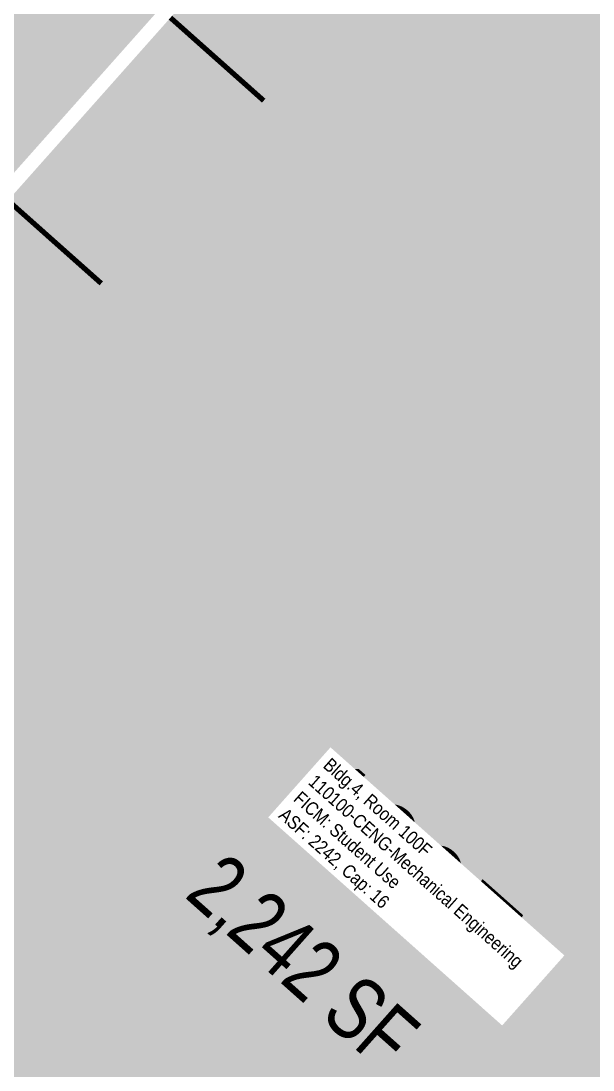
# Model space of a CAD drawing. Header units: inches. Extents: x 69199327 to 69201392, y 27695932 to 27697963.
# Drawn here: x 69200137.4 to 69200302.3, y 27697045.3 to 27697347.7 of the extents above; entities that cross this region are included whole.
import ezdxf
from ezdxf.enums import TextEntityAlignment as Align

# ---------------------------------------------------------------- set-up
doc = ezdxf.new("R2010")
doc.units = ezdxf.units.IN
doc.header["$LTSCALE"] = 10
doc.header["$MEASUREMENT"] = 0
for name, color, linetype in [('A-DOOR', 2, 'CONTINUOUS'), ('A-IDEN-CNUM', 7, 'CONTINUOUS'), ('A-IDEN-RNUM', 7, 'CONTINUOUS'), ('A-IDEN-SNUM', 4, 'CONTINUOUS'), ('A-IDEN-VNUM', 4, 'CONTINUOUS'), ('AREA-TEXT', 3, 'CONTINUOUS'), ('Rooms-Category-Color', 7, 'CONTINUOUS'), ('Rooms-College-Color', 7, 'CONTINUOUS'), ('Rooms-Department-Color', 7, 'CONTINUOUS'), ('Rooms-Division-Color', 7, 'CONTINUOUS'), ('Rooms-Information', 7, 'CONTINUOUS')]:
    doc.layers.add(name, color=color, linetype=linetype)
doc.styles.add('CP_AREA', font='arial.ttf', dxfattribs={"height": 15})
doc.styles.add('CP_ROOMSNUMBER', font='arial.ttf', dxfattribs={"height": 1})
doc.styles.add('CP_ROOMVNUMBER', font='arial.ttf', dxfattribs={"width": 0.85, "height": 0.075})

msp = doc.modelspace()

# ---------------------------------------------------------------- hatches: boundary and pattern name
at = {"layer": 'Rooms-Category-Color', "true_color": 0xfbafa2}
msp.add_hatch(color=21, dxfattribs=at).paths.add_polyline_path([(69200235.9, 27696797.07), (69199931.05, 27697068.16), (69200205.56, 27697376.91), (69200230.22, 27697354.98), (69200272.75, 27697402.81), (69200162.15, 27697501.16), (69200225.95, 27697572.9), (69200178.12, 27697615.43), (69200202.04, 27697642.33), (69200249.87, 27697599.8), (69200279.11, 27697632.68), (69200142.36, 27697754.29), (69200135.71, 27697746.81), (69200103.58, 27697775.39), (69200141.79, 27697818.36), (69200701.49, 27697320.62)])
at = {"layer": 'Rooms-Category-Color', "true_color": 0xe3c5e1}
msp.add_hatch(color=254, dxfattribs=at).paths.add_polyline_path([(69199883.31, 27697219.2), (69200087.98, 27697449.35), (69200103.67, 27697435.4), (69200159.49, 27697498.17), (69200267.1, 27697402.48), (69200229.89, 27697360.63), (69200205.23, 27697382.56), (69200009.85, 27697162.86), (69199944.1, 27697221.34), (69199916.19, 27697189.96)])
at = {"layer": 'Rooms-College-Color', "true_color": 0xadadad}
for points in [[(69200235.9, 27696797.07), (69199931.05, 27697068.16), (69200205.56, 27697376.91), (69200230.22, 27697354.98), (69200272.75, 27697402.81), (69200162.15, 27697501.16), (69200225.95, 27697572.9), (69200178.12, 27697615.43), (69200202.04, 27697642.33), (69200249.87, 27697599.8), (69200279.11, 27697632.68), (69200142.36, 27697754.29), (69200135.71, 27697746.81), (69200103.58, 27697775.39), (69200141.79, 27697818.36), (69200701.49, 27697320.62)], [(69199883.31, 27697219.2), (69200087.98, 27697449.35), (69200103.67, 27697435.4), (69200159.49, 27697498.17), (69200267.1, 27697402.48), (69200229.89, 27697360.63), (69200205.23, 27697382.56), (69200009.85, 27697162.86), (69199944.1, 27697221.34), (69199916.19, 27697189.96)]]:
    msp.add_hatch(color=253, dxfattribs=at).paths.add_polyline_path(points)
at = {"layer": 'Rooms-Department-Color', "true_color": 0x99d7b2}
for points in [[(69200235.9, 27696797.07), (69199931.05, 27697068.16), (69200205.56, 27697376.91), (69200230.22, 27697354.98), (69200272.75, 27697402.81), (69200162.15, 27697501.16), (69200225.95, 27697572.9), (69200178.12, 27697615.43), (69200202.04, 27697642.33), (69200249.87, 27697599.8), (69200279.11, 27697632.68), (69200142.36, 27697754.29), (69200135.71, 27697746.81), (69200103.58, 27697775.39), (69200141.79, 27697818.36), (69200701.49, 27697320.62)], [(69199883.31, 27697219.2), (69200087.98, 27697449.35), (69200103.67, 27697435.4), (69200159.49, 27697498.17), (69200267.1, 27697402.48), (69200229.89, 27697360.63), (69200205.23, 27697382.56), (69200009.85, 27697162.86), (69199944.1, 27697221.34), (69199916.19, 27697189.96)]]:
    msp.add_hatch(color=253, dxfattribs=at).paths.add_polyline_path(points)
at = {"layer": 'Rooms-Division-Color', "true_color": 0x99d7b2}
for points in [[(69200235.9, 27696797.07), (69199931.05, 27697068.16), (69200205.56, 27697376.91), (69200230.22, 27697354.98), (69200272.75, 27697402.81), (69200162.15, 27697501.16), (69200225.95, 27697572.9), (69200178.12, 27697615.43), (69200202.04, 27697642.33), (69200249.87, 27697599.8), (69200279.11, 27697632.68), (69200142.36, 27697754.29), (69200135.71, 27697746.81), (69200103.58, 27697775.39), (69200141.79, 27697818.36), (69200701.49, 27697320.62)], [(69199883.31, 27697219.2), (69200087.98, 27697449.35), (69200103.67, 27697435.4), (69200159.49, 27697498.17), (69200267.1, 27697402.48), (69200229.89, 27697360.63), (69200205.23, 27697382.56), (69200009.85, 27697162.86), (69199944.1, 27697221.34), (69199916.19, 27697189.96)]]:
    msp.add_hatch(color=253, dxfattribs=at).paths.add_polyline_path(points)

# ---------------------------------------------------------------- linework, layer by layer
at = {"layer": 'A-DOOR', "elevation": -0.01}
for points in [[(69200180.47, 27697348.7, 1.5, 1.5, 0), (69200207.37, 27697324.78, 0, 0, 0), (69200206.87, 27697324.22, 0, 0, -0.414214), (69200155.93, 27697323.36, 0, 0, -0.414214)], [(69200133.62, 27697296.02, 1.5, 1.5, 0), (69200160.52, 27697272.1, 0, 0, 0), (69200161.02, 27697272.66, 0, 0, 0.414214), (69200155.93, 27697323.36, 0, 0, 0.414214)]]:
    msp.add_lwpolyline(points, format="xyseb", dxfattribs=at)

# ---------------------------------------------------------------- texts
at = {"layer": 'A-IDEN-CNUM', "style": 'CP_ROOMSNUMBER'}
msp.add_text('CAD #004-A_0100-0F', height=0.36, rotation=48.3538, dxfattribs=at).set_placement((69200249.15, 27697101.28, -0.01), align=Align.MIDDLE)
at = {"layer": 'A-IDEN-RNUM', "style": 'CP_ROOMSNUMBER'}
msp.add_text('0100-F0', height=0.36, rotation=318.35, dxfattribs=at).set_placement((69200246.9, 27697103.28, -0.01), align=Align.MIDDLE)
at = {"layer": 'A-IDEN-SNUM', "style": 'CP_ROOMSNUMBER'}
msp.add_text('00400100F0', height=0.36, rotation=48.3538, dxfattribs=at).set_placement((69200246.9, 27697103.28, -0.01), align=Align.MIDDLE)
at = {"layer": 'A-IDEN-VNUM', "style": 'CP_ROOMVNUMBER', "width": 0.85}
msp.add_text('100F', height=27, rotation=318.3538, dxfattribs=at).set_placement((69200246.9, 27697103.28, -0.01), align=Align.MIDDLE_CENTER)
at = {"layer": 'AREA-TEXT', "style": 'CP_AREA', "width": 0.75}
msp.add_text('2,242 SF', height=18, rotation=318.3538, dxfattribs=at).set_placement((69200218.79, 27697076.7, -0.01), align=Align.MIDDLE_CENTER)

# ---------------------------------------------------------------- next in the draw order: texts
at = {"layer": 'Rooms-Information', "insert": (69200210.63, 27697117.47, -0.01), "char_height": 3.8571, "width": 86.4, "attachment_point": 7, "rotation": 318.3538, "style": 'CP_ROOMVNUMBER', "bg_fill": 3, "box_fill_scale": 1.5, "bg_fill_color": 256, "bg_fill_true_color": 13158600, "bg_fill_transparency": 0}
msp.add_mtext('Bldg.4, Room 100F^M^J110100-CENG-Mechanical Engineering^M^JFICM: Student Use^M^JASF: 2242, Cap: 16', dxfattribs=at)

doc.saveas('drawing.dxf')
